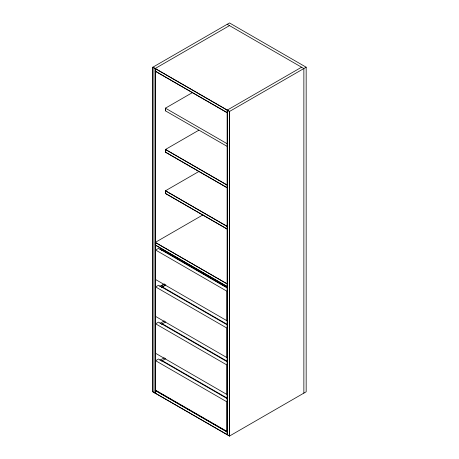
<?xml version="1.0" encoding="UTF-8"?>
<svg xmlns="http://www.w3.org/2000/svg" width="459" height="459" viewBox="0 0 459 459"><rect width="100%" height="100%" fill="white"/><g stroke="black" fill="none" stroke-linecap="round" stroke-linejoin="round"><path stroke-width="0.69" d="M152.836 67.209L229.5 22.95L306.164 67.209L306.164 391.791L229.5 436.05L152.836 391.791L152.836 67.209L229.5 111.468L306.164 67.209M229.5 25.606L155.136 68.54L155.136 393.116L155.217 68.494M227.721 146.708L165.435 110.837L165.435 108.181L192.619 92.488M165.435 110.837L165.515 108.135M301.563 67.209L227.199 110.143L227.199 434.725L227.28 110.097M227.641 188.064L165.435 152.147L165.435 149.491L198.776 130.241M165.435 152.147L227.721 188.018M227.641 229.374L165.435 193.457L165.435 190.801L198.776 171.551M165.435 193.457L227.721 229.328M202.958 214.875L155.217 242.438L227.354 284.001L155.291 242.392L155.291 245.049L227.354 286.657L155.291 245.049M155.601 250.035L226.895 291.201L226.895 320.709L155.601 279.542L155.601 250.035L158.539 248.342L227.354 288.068M159.921 249.604L161.775 248.537M160.541 249.34L161.775 248.623M161.453 250.494L163.312 249.421M162.073 250.224L163.312 249.507M155.601 286.921L226.895 328.082L226.895 357.59L155.601 316.429L155.601 286.921L158.539 285.223L227.354 324.955M159.921 286.491L164.247 283.989M159.921 286.577L164.247 284.081M161.35 287.437L165.785 284.878M161.35 287.523L165.785 284.964M155.601 323.807L226.895 364.968L226.895 394.476L155.601 353.31L155.601 323.807L158.539 322.109L227.354 361.841M159.921 323.463L164.247 320.875M161.35 324.41L165.785 321.851M155.601 360.688L226.895 401.849L226.895 431.357L155.601 390.196L155.601 360.688L158.539 358.99L227.354 398.722M159.921 360.258L164.247 357.762M161.453 361.141L165.785 358.645M152.836 391.791L229.575 436.004L229.575 111.428L152.916 67.163L152.916 391.745M227.199 24.275L303.864 68.54L303.864 393.116M165.435 108.181L227.721 144.051M227.721 185.361L165.515 149.445L165.515 152.101M165.435 149.491L227.641 185.407M227.721 226.671L165.515 190.755L165.515 193.411M165.435 190.801L227.641 226.717M227.211 287.403L162.371 249.966L227.211 287.489M227.211 324.375L162.371 286.938M227.211 361.256L162.371 323.819M227.211 398.142L162.371 360.705M229.5 111.468L229.5 436.05M155.217 71.151L227.28 112.753L155.217 71.151M155.217 390.42L227.28 432.022L155.217 390.42"/></g></svg>
